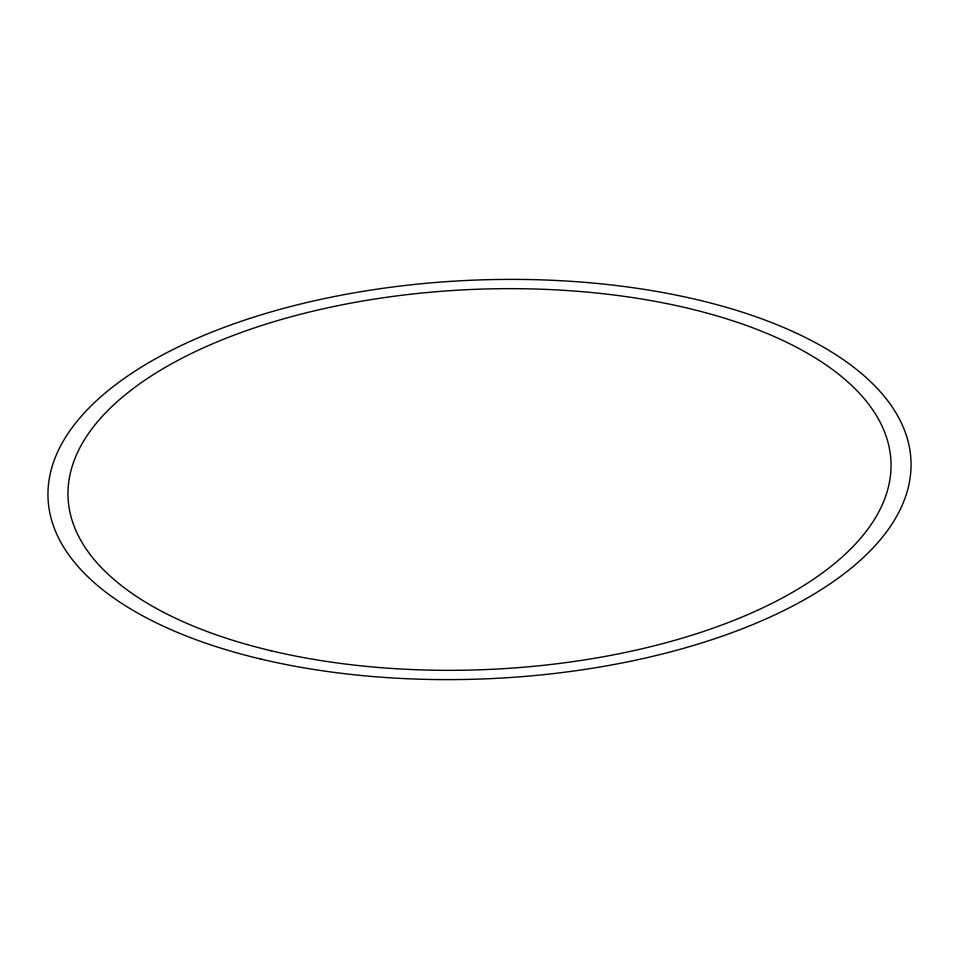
<?xml version="1.0" encoding="UTF-8"?>
<svg xmlns="http://www.w3.org/2000/svg" width="959" height="959" viewBox="0 0 959 959"><rect width="100%" height="100%" fill="white"/><g stroke="black" fill="none" stroke-linecap="round" stroke-linejoin="round"><path stroke-width="1.44" d="M260.824 659.061A431.886 199.424 -2.5 0 0 911.05 466.23A431.886 199.424 -2.5 0 0 266.626 313.209A431.886 199.424 -2.5 0 0 260.824 659.061M270.965 650.729A411.843 190.17 -2.5 0 0 891.031 466.853A411.843 190.17 -2.5 0 0 276.504 320.917A411.843 190.17 -2.5 0 0 270.965 650.729"/></g></svg>
